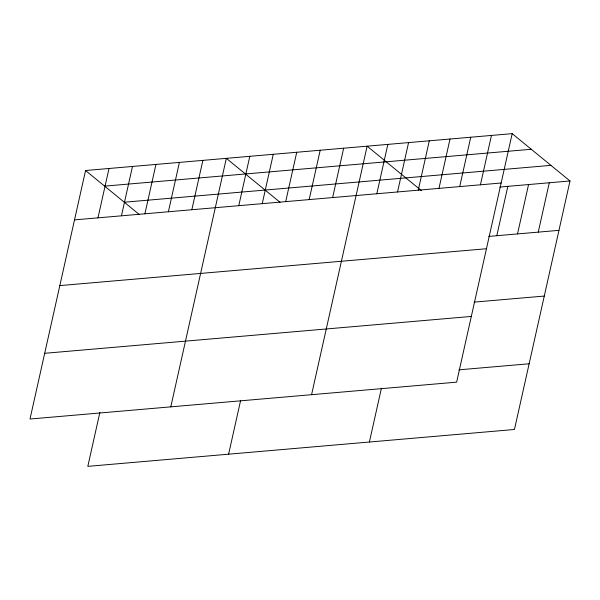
<?xml version="1.0" encoding="UTF-8"?>
<svg xmlns="http://www.w3.org/2000/svg" width="600" height="600" viewBox="0 0 600 600"><rect width="100%" height="100%" fill="white"/><g stroke="black" fill="none" stroke-linecap="round" stroke-linejoin="round"><path stroke-width="0.9" d="M85.552 170.512L30 419.025L456.638 382.155L512.183 133.642L85.552 170.512L139.275 214.5M97.98 217.853L109.012 168.488M121.448 215.82L132.48 166.455M99.855 412.5L87.817 466.357L514.455 429.487L570 180.975L512.183 133.642M144.907 213.795L155.94 164.43M168.375 211.77L179.407 162.398M191.843 209.737L202.875 160.373M170.79 406.86L226.335 158.347L280.065 202.327M238.77 205.68L249.803 156.315M262.237 203.655L273.27 154.29M228.608 454.192L240.645 400.335M285.697 201.63L296.73 152.265M309.165 199.597L320.197 150.233M332.632 197.572L343.665 148.208M311.58 394.688L367.125 146.183L421.537 190.725M376.815 193.755L387.847 144.39M397.537 191.962L408.57 142.597M418.26 190.17L429.293 140.805M369.397 442.02L381.435 388.17M438.982 188.385L450.015 139.02M459.705 186.593L470.737 137.227M480.428 184.8L491.46 135.435M496.8 235.718L507.832 186.352M517.523 233.925L528.555 184.56M538.245 232.132L549.278 182.767M104.625 186.135L531.263 149.265M124.282 202.222L550.92 165.36M74.512 219.877L501.15 183.007M499.725 187.05L570 180.975M488.692 236.415L558.967 230.34M59.828 285.593L486.457 248.73M474 302.13L544.275 296.062M44.693 353.303L471.322 316.44M458.865 369.84L529.14 363.772"/></g></svg>
